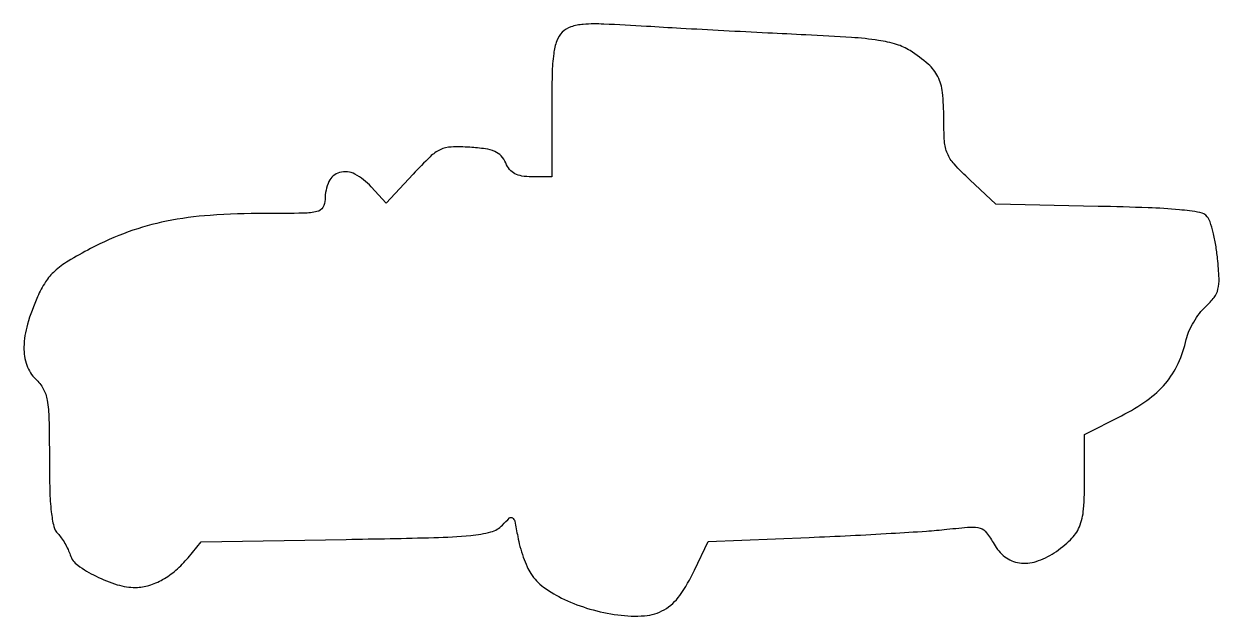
# Model space of a CAD drawing. Extents: x 1 to 196, y 0 to 97.
import ezdxf

# ---------------------------------------------------------------- set-up
doc = ezdxf.new("R2010")
doc.units = 0

msp = doc.modelspace()

# ---------------------------------------------------------------- linework, layer by layer
msp.add_lwpolyline([(88.708942, 95.566085, 0.111874), (87.833431, 94.177589, 0.051381), (87.328187, 92.086596, 0.027863), (87.067241, 88.777804, 0.005748), (87, 82.928571), (87, 72), (83.737128, 72, -0.037112), (82.12931, 72.119503, -0.084832), (80.977983, 72.498028, -0.100275), (80.136456, 73.188027, -0.067778), (79.487128, 74.25, 0.081622), (78.745592, 75.390965, 0.105345), (77.732379, 76.116878, 0.068838), (76.183091, 76.552842, 0.018342), (73.625641, 76.80987, 0.02504), (70.599205, 76.850477, 0.101986), (68.820892, 76.415441, 0.081839), (67.165345, 75.266939, 0.012792), (64.372303, 72.417449), (59.993324, 67.715158), (57.544411, 70.357579, 0.083279), (54.868254, 72.422627, 0.191617), (52.384075, 72.703009, 0.22216), (50.638283, 71.222152, 0.107942), (50, 68.3, -0.137598), (49.634836, 66.998198, -0.201068), (48.683006, 66.308576, -0.054111), (46.526923, 66.044144, -0.00348), (40.183659, 66, 0.017042), (31.23637, 65.694957, 0.032561), (24.111798, 64.739887, 0.037536), (17.884302, 62.993602, 0.033541), (11.739579, 60.282736, 0.014221), (8.063181, 58.22157, 0.049234), (5.873862, 56.598969, 0.064935), (4.373135, 54.8349, 0.039709), (3.071128, 52.427893, 0.032616), (1.422554, 47.929255, 0.066152), (0.845658, 44.211425, 0.089021), (1.311421, 41.24504, 0.122471), (2.777777, 38.992405, -0.080878), (4.000838, 37.414451, -0.082221), (4.651453, 35.538818, -0.037639), (4.937226, 32.526187, -0.004833), (5, 26.032473, 0.00676), (5.070438, 20.822383, 0.021031), (5.312815, 17.320004, 0.028788), (5.716213, 14.951634, 0.1407), (6.368068, 13.774789, -0.041221), (6.940743, 13.099013, -0.022659), (7.530975, 12.188816, -0.022448), (8.049743, 11.204638, -0.033232), (8.405784, 10.296849, 0.162859), (9.629067, 8.619844, 0.039344), (12.618006, 6.832043, 0.040638), (16.085894, 5.450257, 0.074623), (19.085978, 5, 0.074062), (21.261505, 5.324027, 0.055199), (23.494003, 6.283733, 0.050286), (25.659422, 7.81911, 0.041356), (27.634607, 9.852519), (29.769214, 12.448325), (53.455042, 12.841579, 0.001707), (67.778376, 13.128294, 0.016963), (73.776746, 13.472684, 0.041929), (77.083755, 14.057672, 0.141402), (78.948353, 15.174938, -0.020452), (80.114092, 16.327869, -0.359332), (80.60831, 16.352129, -0.182598), (80.962079, 15.798619, -0.006667), (81.451894, 13.307522, 0.022329), (81.82385, 11.685847, 0.017417), (82.366676, 9.9613, 0.017736), (82.986412, 8.388006, 0.040375), (83.588601, 7.262863, 0.093972), (85.686249, 5.053734, 0.045108), (89.064287, 3.057527, 0.04084), (93.237174, 1.47759, 0.03636), (97.776707, 0.52132, 0.051454), (102.172013, 0.380127, 0.114401), (105.354528, 1.359427, 0.108014), (107.894294, 3.685568, 0.042852), (110.292061, 7.792702), (112.524147, 12.5), (129.012074, 13.164834, 0.002272), (135.764489, 13.467847, 0.00237), (142.419172, 13.828413, 0.002277), (148.167766, 14.1935, 0.010419), (151.5, 14.490232, -0.008839), (155.381543, 14.848243, -0.094799), (156.944858, 14.668081, -0.15597), (157.998673, 13.926491, -0.035588), (159.20349, 12.075398, 0.103545), (160.993634, 10.001914, 0.127634), (163.340639, 9.014173, 0.113338), (166.091521, 9.238191, 0.070231), (169.027494, 10.646304, 0.04422), (171.702499, 12.791023, 0.104037), (173.138879, 14.893861, 0.079556), (173.816576, 17.747501, 0.018599), (174, 22.676734), (174, 29.97121), (180.033842, 33.017083, 0.038083), (184.174357, 35.519382, 0.061866), (187.196089, 38.296899, 0.067226), (189.278259, 41.547806, 0.05513), (190.59748, 45.45962, -0.050223), (191.032609, 46.792834, -0.029314), (191.801404, 48.289786, -0.029069), (192.756574, 49.712728, -0.043192), (193.763082, 50.824758, 0.042289), (195.124519, 52.323487, 0.102962), (195.767623, 53.66265, 0.072637), (195.93987, 55.423947, 0.013829), (195.697312, 58.643825, 0.016089), (195.39814, 60.846106, 0.018586), (194.968315, 62.920008, 0.017933), (194.480087, 64.634717, 0.095154), (194.011923, 65.485634, 0.180208), (192.815378, 66.173087, 0.017706), (189.46191, 66.609751, 0.014662), (184.365002, 66.940256, 0.003866), (176.196799, 67.166567), (159.5, 67.5), (155.251644, 71.5, -0.017331), (152.6932, 74.081875, -0.086822), (151.593621, 75.786202, -0.084266), (151.121976, 77.785879, -0.015807), (151.001644, 81.55887, 0.025619), (150.785252, 85.757108, 0.090405), (150.033839, 88.340588, 0.099482), (148.462003, 90.358887, 0.034796), (145.5, 92.56997, 0.069597), (143.307867, 93.58253, 0.035909), (140.355132, 94.248874, 0.021143), (135.938185, 94.727248, 0.004942), (128.5, 95.142124, -0.001118), (122.263297, 95.442148, -0.000732), (115.075439, 95.814582, -0.000736), (108.073333, 96.198003, -0.001412), (102.458942, 96.529637, 0.004052), (95.51946, 96.902798, 0.028903), (92.157164, 96.861871, 0.06444), (90.139249, 96.455624, 0.115011)], format="xyb", close=True)

doc.saveas('drawing.dxf')
